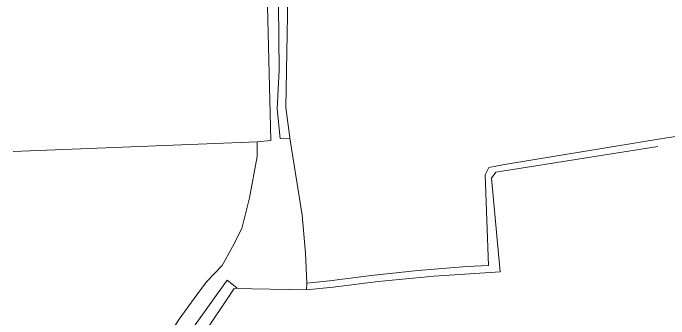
# Model space of a CAD drawing. Header units: millimetres. Extents: x 605783 to 623458, y 1302882 to 1324924.
# Drawn here: x 621124 to 622018, y 1322452 to 1322869 of the extents above; entities that cross this region are included whole.
import ezdxf

# ---------------------------------------------------------------- set-up
doc = ezdxf.new("R2010")
doc.units = ezdxf.units.MM
doc.layers.add('2', color=7, linetype='Continuous')
doc.layers.add('3', color=7, linetype='Continuous')

msp = doc.modelspace()

# ---------------------------------------------------------------- linework, layer by layer
at = {"layer": '2', "color": 1, "lineweight": 5}
for p, q in [((621124.38928, 1322680.65648), (621457.21828, 1322693.79948)), ((621524.57928, 1322500.90248), (621524.17928, 1322492.00248))]:
    msp.add_line(p, q, dxfattribs=at)
for points in [[(621500.13828, 1322966.71848), (621496.27228, 1322740.74548), (621502.14828, 1322696.08248), (621518.62928, 1322593.59648), (621523.06728, 1322541.80148), (621524.57928, 1322500.90248)], [(621470.97928, 1322878.71248), (621475.73928, 1322695.53248), (621457.21828, 1322693.79948)], [(621524.57928, 1322500.90248), (621555.78228, 1322504.04848), (621612.58628, 1322511.54848), (621676.00328, 1322518.36048), (621742.73628, 1322523.93848), (621772.43728, 1322525.28948), (621767.63928, 1322648.74648), (621772.85228, 1322658.71648), (621794.13928, 1322662.76748), (622009.34828, 1322698.47848), (622277.84128, 1322738.85348)], [(621457.21828, 1322693.79948), (621457.20428, 1322673.97648), (621446.46028, 1322617.43648), (621436.30128, 1322575.38948), (621423.64828, 1322550.59548), (621409.48028, 1322525.02248), (621387.90428, 1322502.92448), (621374.65728, 1322485.23948), (621350.67728, 1322451.93248), (621331.47628, 1322422.49048), (621320.79028, 1322403.05648), (621311.28328, 1322370.16548), (621299.12828, 1322346.13948), (621238.37628, 1322266.16548), (621218.42028, 1322236.20748), (621182.77028, 1322201.75248), (621149.16728, 1322166.04948), (621114.78428, 1322131.86248)], [(621524.17928, 1322492.00248), (621560.45828, 1322495.46048), (621622.08428, 1322503.26848), (621698.19328, 1322510.73148), (621788.29128, 1322516.57248), (621776.32928, 1322644.26948), (621782.32628, 1322652.46948), (622003.13228, 1322687.48048)], [(621524.17928, 1322492.00248), (621425.85928, 1322493.94748), (621247.73628, 1322227.38748)]]:
    msp.add_lwpolyline(points, dxfattribs=at)
at = {"layer": '3', "color": 1, "lineweight": 5}
for points in [[(621518.65828, 1323911.56048), (621512.89328, 1323842.36948), (621506.11928, 1323793.49948), (621504.55628, 1323754.85248), (621499.14828, 1323698.11848), (621490.94328, 1323599.67448), (621481.76228, 1323539.84848), (621480.43928, 1323481.38248), (621477.62428, 1323399.26348), (621479.57028, 1323322.53548), (621483.68628, 1323192.46248), (621489.32528, 1323083.50048), (621484.90528, 1322987.13248), (621485.94728, 1322880.15148), (621487.01928, 1322791.72348), (621484.10428, 1322738.82948), (621488.40328, 1322698.46948), (621502.11428, 1322698.87848)], [(621429.15428, 1322494.49348), (621416.32628, 1322505.02248), (621372.61628, 1322444.04648), (621332.64028, 1322368.37248), (621292.60728, 1322318.36548), (621248.39828, 1322256.62148), (621198.20828, 1322185.40648), (621147.90028, 1322123.84748), (621116.41628, 1322081.05348), (621077.39228, 1322031.56548), (621026.29828, 1321972.03148), (620996.43028, 1321921.63048), (620959.69828, 1321871.66048), (620934.70528, 1321838.08748), (620915.70328, 1321813.22248)]]:
    msp.add_lwpolyline(points, dxfattribs=at)

doc.saveas('drawing.dxf')
